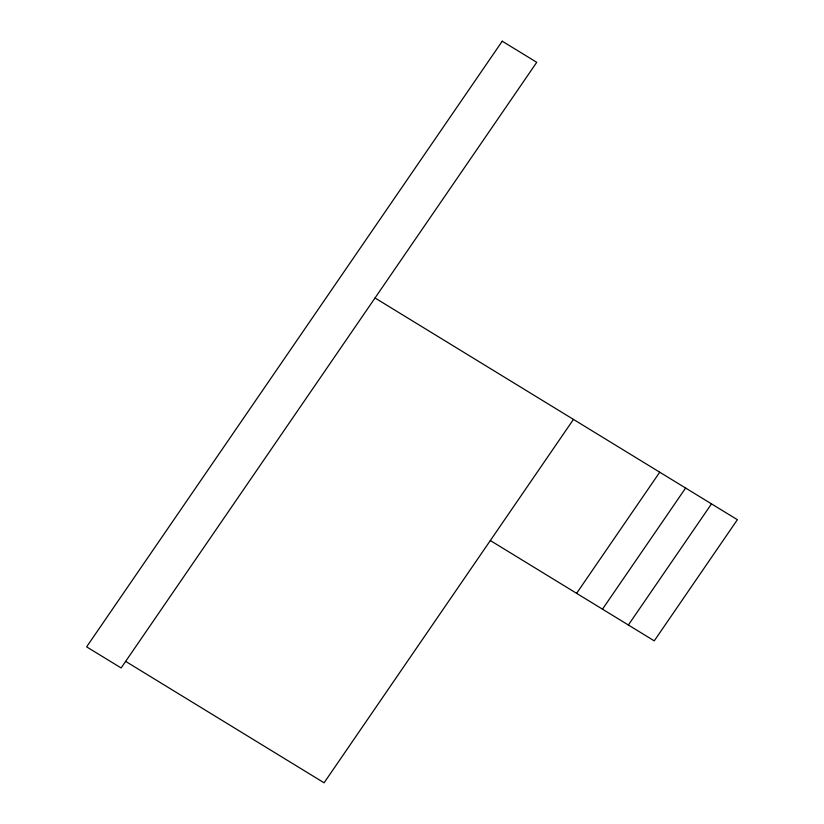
<?xml version="1.0" encoding="UTF-8"?>
<svg xmlns="http://www.w3.org/2000/svg" width="824" height="824" viewBox="0 0 824 824"><rect width="100%" height="100%" fill="white"/><g stroke="black" fill="none" stroke-linecap="round" stroke-linejoin="round"><path stroke-width="1.24" d="M573.452 419.406L324.089 782.8L125.65 661.384M576.604 593.332L659.736 472.204M602.488 609.163L685.62 488.035M628.372 625.004L711.493 503.876M375.023 297.989L737.377 519.707L654.256 640.845L490.332 540.544M502.238 41.2L86.623 646.85L121.128 667.965L536.743 62.315L502.238 41.2"/></g></svg>
